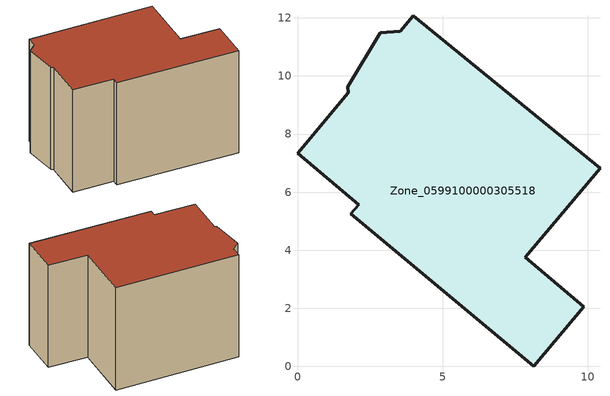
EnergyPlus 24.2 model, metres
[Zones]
Zone_0599100000305518
 floor ground (C_G): 3.54,11.55 3.98,12.08 10.42,6.83 7.84,3.76 9.86,2.06 8.15,0 1.83,5.25 2.11,5.57 0,7.34 1.75,9.43 1.73,9.63 2.86,11.49 z0
 wall outside (C_F): 1.83,5.25 8.15,0 9.86,2.06 7.84,3.76 10.42,6.83 3.98,12.08 3.54,11.55 2.86,11.49 1.73,9.63 1.75,9.43 0,7.34 2.11,5.57 1.83,5.25 z0:7.42
 roof outside (C_R): 2.86,11.49 1.73,9.63 1.75,9.43 0,7.34 2.11,5.57 1.83,5.25 8.15,0 9.86,2.06 7.84,3.76 10.42,6.83 3.98,12.08 3.54,11.55 z7.42
[BUILDING]
Pand.0599100000305518: North Axis=0; Terrain=City; Loads Convergence Tolerance Value=0.04; Temperature Convergence Tolerance Value=0.4; Solar Distribution=FullExterior; Maximum Number of Warmup Days=25; Minimum Number of Warmup Days=1
[Site:Location]
Rotterdam.The.Hague.AP_ZH_NLD Design_Conditions: Latitude=51.96; Longitude=4.45; Time Zone=1; Elevation=-4.5
[SITE:GROUNDTEMPERATURE:BUILDINGSURFACE]
18, 18, 18, 18, 18, 18, 18, 18, 18, 18, 18, 18
[MATERIAL] Thermal Absorptance=0.9; Solar Absorptance=0.7; Visible Absorptance=0.7
Name | Roughness | Thickness | Conductivity | Density | Specific Heat
G.TC.1946 | MediumSmooth | 0.15 | 1 | 540 | 1210
F.TC.1946 | Rough | 0.3 | 0.857143 | 1920 | 840
R.TC.1946 | MediumRough | 0.2 | 0.909091 | 1500 | 1000
[CONSTRUCTION]
C_G: G.TC.1946
C_F: F.TC.1946
C_R: R.TC.1946
[ZONE]
Zone_0599100000305518: Type=1; Multiplier=1; Ceiling Height=Autocalculate; Volume=Autocalculate; Floor Area=autocalculate; Part of Total Floor Area=Yes
[ZONEINFILTRATION:DESIGNFLOWRATE]
Infil_Zone_0599100000305518: Zone or ZoneList or Space or SpaceList=Zone_0599100000305518; Schedule=AlwaysOn; Design Flow Rate Calculation Method=Flow/Area; Flow Rate per Floor Area=0.003; Constant Term Coefficient=1; Temperature Term Coefficient=0; Velocity Term Coefficient=0; Velocity Squared Term Coefficient=0
[HVACTEMPLATE:ZONE:IDEALLOADSAIRSYSTEM]
Zone_0599100000305518: Maximum Heating Supply Air Temperature=50; Minimum Cooling Supply Air Temperature=13; Maximum Heating Supply Air Humidity Ratio=0.0156; Minimum Cooling Supply Air Humidity Ratio=0.0077; Heating Limit=NoLimit; Cooling Limit=NoLimit; Dehumidification Control Type=ConstantSensibleHeatRatio; Cooling Sensible Heat Ratio=0.7; Dehumidification Setpoint=60; Humidification Control Type=None; Humidification Setpoint=30; Outdoor Air Method=None; Outdoor Air Flow Rate per Person=0.00944; Outdoor Air Flow Rate per Zone Floor Area=0; Outdoor Air Flow Rate per Zone=0; Demand Controlled Ventilation Type=None; Outdoor Air Economizer Type=NoEconomizer; Heat Recovery Type=None; Sensible Heat Recovery Effectiveness=0.7; Latent Heat Recovery Effectiveness=0.65
[ZONECONTROL:THERMOSTAT]
ThermostatControl_Zone_0599100000305518: Zone or ZoneList=Zone_0599100000305518; Control Type Schedule=DualSetpointControlType; Control 1=Thermostat_Zone_0599100000305518; Temperature Difference Between Cutout And Setpoint=0
[THERMOSTATSETPOINT:DUALSETPOINT]
Thermostat_Zone_0599100000305518: Heating Setpoint Temperature Schedule=HeatingSetpoint_Zone_0599100000305518; Cooling Setpoint Temperature Schedule=CoolingSetpoint_Zone_0599100000305518
[SCHEDULE:COMPACT]
HeatingSetpoint_Zone_0599100000305518: Through: 12/31, For: AllDays, Until: 24:00, 21
CoolingSetpoint_Zone_0599100000305518: Through: 12/31, For: AllDays, Until: 24:00, 24
DualSetpointControlType: Through: 12/31, For: AllDays, Until: 24:00, 4
AlwaysOn: Through: 12/31, For: AllDays, Until: 24:00, 1
